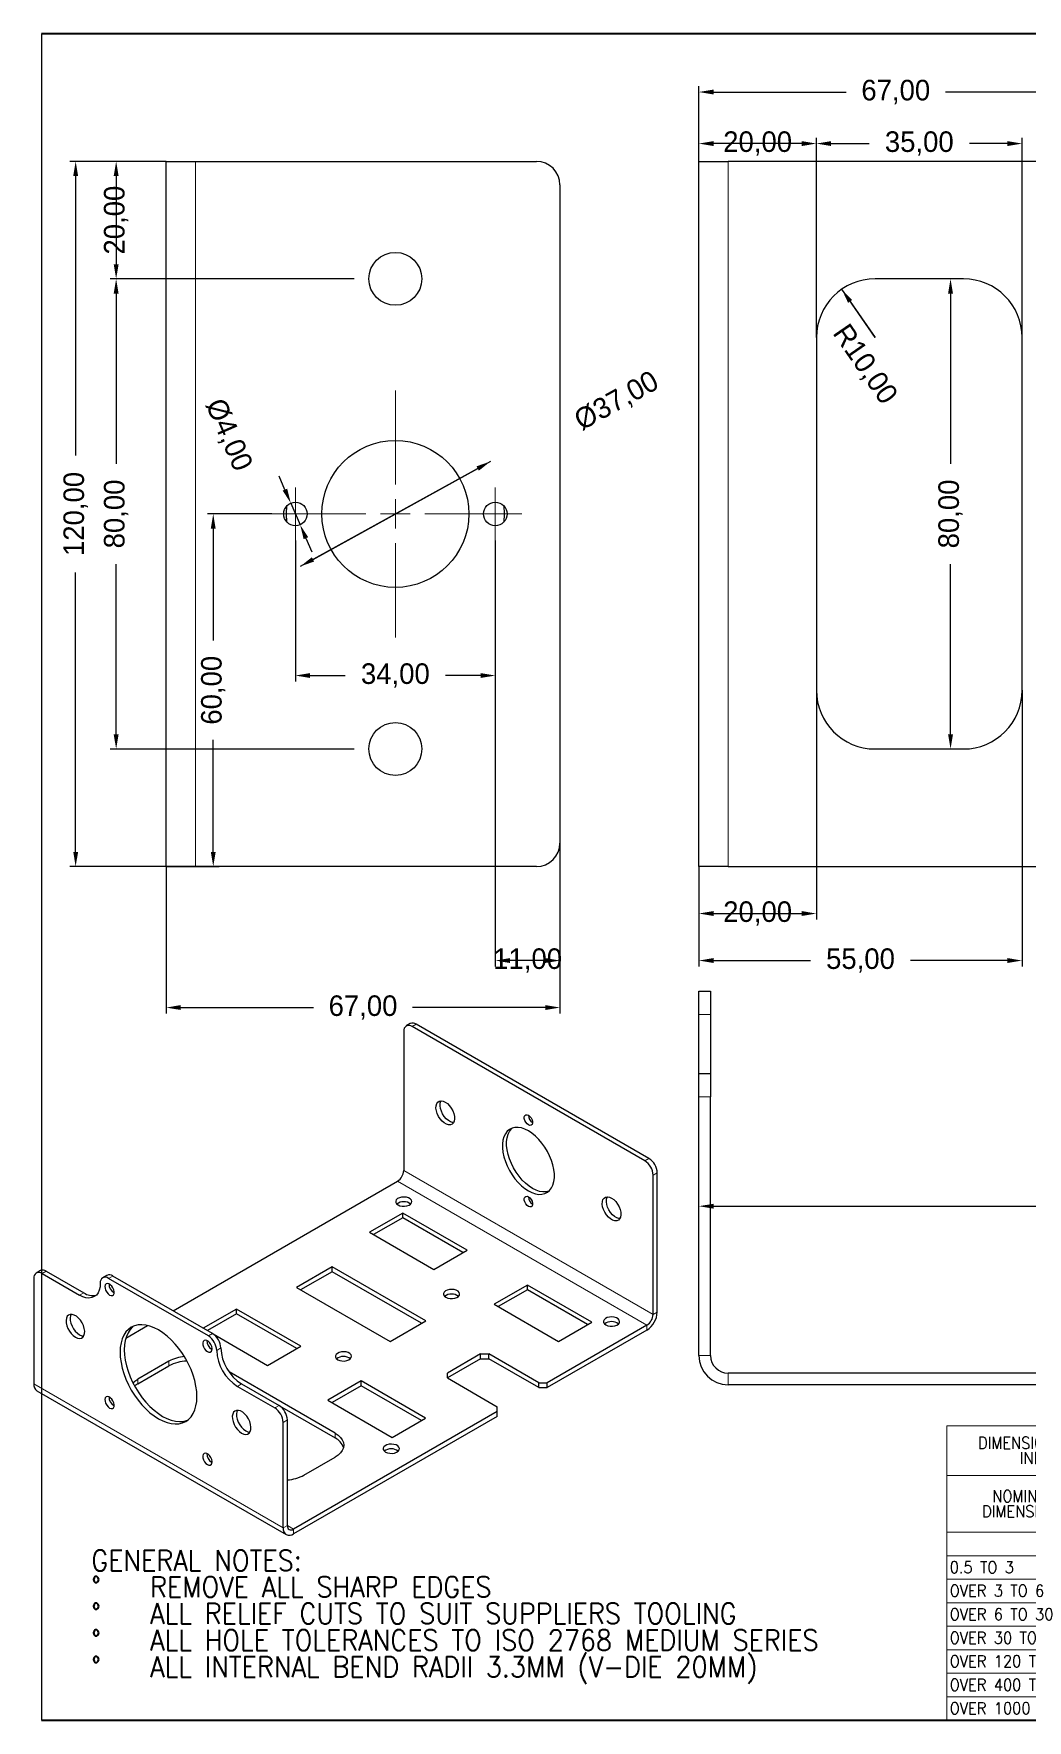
# Model space of a CAD drawing. Header units: millimetres. Extents: x 14 to 816, y 5 to 299.
# Drawn here: x 13.7 to 182.7, y 5 to 292 of the extents above; entities that cross this region are included whole.
import ezdxf

# ---------------------------------------------------------------- set-up
doc = ezdxf.new("R2010")
doc.units = ezdxf.units.MM
doc.header["$PDSIZE"] = -1
doc.layers.get('0').update_dxf_attribs({"true_color": 0xffffff})
doc.layers.get('Defpoints').update_dxf_attribs({"true_color": 0xffffff})
doc.styles.add('textstyle0', font='standard')
doc.styles.add('textstyle1', font='standard')
doc.styles.add('textstyle15', font='standard')
doc.styles.add('textstyle16', font='standard')
doc.styles.add('textstyle17', font='standard')
doc.styles.add('textstyle18', font='standard')
doc.styles.add('textstyle19', font='standard')
doc.styles.add('textstyle2', font='standard')
doc.styles.add('textstyle20', font='standard')
doc.styles.add('textstyle21', font='standard')
doc.styles.add('textstyle22', font='standard')
doc.styles.add('textstyle23', font='standard')
doc.styles.add('textstyle24', font='standard')
doc.styles.add('textstyle25', font='standard')
doc.styles.add('textstyle26', font='standard')
doc.styles.add('textstyle27', font='standard')
doc.styles.add('textstyle28', font='standard')
doc.styles.add('textstyle29', font='standard')
doc.styles.add('textstyle3', font='standard')
doc.styles.add('textstyle30', font='standard')
doc.styles.add('textstyle31', font='standard')
doc.styles.add('textstyle32', font='standard')
doc.styles.add('textstyle33', font='standard')
doc.styles.add('textstyle34', font='standard')
doc.styles.add('textstyle35', font='standard')
doc.styles.add('textstyle36', font='standard')
doc.styles.add('textstyle37', font='standard')
doc.styles.add('textstyle38', font='standard')
doc.styles.add('textstyle39', font='standard')
doc.styles.add('textstyle4', font='standard')
doc.styles.add('textstyle40', font='standard')
doc.styles.add('textstyle41', font='standard')
doc.styles.add('textstyle42', font='standard')
doc.styles.add('textstyle43', font='standard')
doc.styles.add('textstyle44', font='standard')
doc.styles.add('textstyle45', font='standard')
doc.styles.add('textstyle46', font='standard')
doc.styles.add('textstyle47', font='standard')
doc.styles.add('textstyle48', font='standard')
doc.styles.add('textstyle49', font='standard')
doc.styles.add('textstyle5', font='standard')
doc.styles.add('textstyle50', font='standard')
doc.styles.add('textstyle51', font='standard')
doc.styles.add('textstyle52', font='standard')
doc.styles.add('textstyle53', font='standard')
doc.styles.add('textstyle54', font='standard')
doc.styles.add('textstyle55', font='standard')
doc.styles.add('textstyle56', font='standard')
doc.styles.add('textstyle57', font='standard')
doc.styles.add('textstyle6', font='standard')
doc.styles.add('textstyle7', font='standard')
doc.styles.add('textstyle8', font='standard')
doc.dimstyles.new('QCADDimStyle', dxfattribs={"dimtxt": 3.5, "dimasz": 2.5, "dimexe": 1, "dimexo": 0, "dimgap": 1.524, "dimtad": 1, "dimtoh": 1, "dimdec": 4, "dimzin": 0, "dimdsep": 46, "dimtxsty": 'Standard', "dimcen": 0.09, "dimadec": 0, "dimazin": 0, "dimtfac": 1, "dimtdec": 4, "dimtofl": 0, "dimtmove": 0, "dimatfit": 3, "dimfxl": 1, "dimtolj": 1, "dimtzin": 0, "dimarcsym": 0})

# ---------------------------------------------------------------- blocks, each defined once
blk = doc.blocks.new('SW_NOTE_0')
at = {"color": 0, "linetype": 'Continuous', "lineweight": 0, "char_height": 3.5, "attachment_point": 1}
for s, insert, style in [('GENERAL NOTES:', (0, 4.51), 'textstyle0'), ('%%d', (0, -0.01), 'textstyle2'), ('REMOVE ALL SHARP EDGES', (10, -0.01), 'textstyle1'), ('%%d', (0, -4.54), 'textstyle4'), ('ALL RELIEF CUTS TO SUIT SUPPLIERS TOOLING', (10, -4.54), 'textstyle3'), ('%%d', (0, -9.07), 'textstyle6'), ('ALL HOLE TOLERANCES TO ISO 2768 MEDIUM SERIES', (10, -9.07), 'textstyle5'), ('%%d', (0, -13.59), 'textstyle8'), ('ALL INTERNAL BEND RADII 3.3MM (V-DIE 20MM)', (10, -13.59), 'textstyle7')]:
    blk.add_mtext(s, dxfattribs=dict(at, insert=insert, style=style))
blk = doc.blocks.new('SW_TABLEANNOTATION_0')
at = {"color": 0, "linetype": 'Continuous', "lineweight": 0}
for p, q in [((0, 0), (0, -50.13)), ((56, 0), (0, 0)), ((56, -50.13), (56, 0)), ((0, -8.5), (56, -8.5)), ((28, -8.5), (28, -50.13)), ((0, -18.12), (56, -18.12)), ((42, -18.12), (42, -50.13)), ((0, -22.13), (56, -22.13)), ((0, -26.13), (56, -26.13)), ((0, -30.13), (56, -30.13)), ((0, -34.12), (56, -34.12)), ((0, -38.13), (56, -38.13)), ((0, -42.13), (56, -42.13)), ((0, -46.13), (56, -46.13)), ((0, -50.13), (56, -50.13))]:
    blk.add_line(p, q, dxfattribs=at)
at = {"color": 0, "linetype": 'Continuous', "lineweight": 0, "char_height": 2, "attachment_point": 1}
for s, insert, style in [('DIMENSIONS WITHOUT TOLERANCES', (5.31, -1.92), 'textstyle15'), ('INDICATION TO ISO 2768', (12.42, -4.51), 'textstyle16'), ('NOMINAL', (7.74, -10.99), 'textstyle17'), ('ALLOWED', (35.64, -10.99), 'textstyle19'), ('DIMENSIONS', (6.01, -13.57), 'textstyle18'), ('VARIATIONS', (34.3, -13.57), 'textstyle20'), ('MEDIUM', (29.67, -19.09), 'textstyle21'), ('COARSE', (43.58, -19.09), 'textstyle22'), ('0.5 TO 3', (0.5, -23.09), 'textstyle23'), ('%%p', (32.2, -23.09), 'textstyle24'), ('0.1', (34.11, -23.09), 'textstyle25'), ('%%p', (46.2, -23.09), 'textstyle26'), ('0.2', (48.11, -23.09), 'textstyle27'), ('OVER 3 TO 6', (0.5, -27.09), 'textstyle28'), ('%%p', (32.2, -27.09), 'textstyle29'), ('0.1', (34.11, -27.09), 'textstyle30'), ('%%p', (46.2, -27.09), 'textstyle31'), ('0.3', (48.11, -27.09), 'textstyle32'), ('OVER 6 TO 30', (0.5, -31.09), 'textstyle33'), ('%%p', (32.2, -31.09), 'textstyle34'), ('0.2', (34.11, -31.09), 'textstyle35'), ('%%p', (46.2, -31.09), 'textstyle36'), ('0.5', (48.11, -31.09), 'textstyle37'), ('OVER 30 TO 120', (0.5, -35.09), 'textstyle38'), ('%%p', (32.2, -35.09), 'textstyle39'), ('0.3', (34.11, -35.09), 'textstyle40'), ('%%p', (46.2, -35.09), 'textstyle41'), ('0.8', (48.11, -35.09), 'textstyle42'), ('OVER 120 TO 400', (0.5, -39.09), 'textstyle43'), ('%%p', (32.2, -39.09), 'textstyle44'), ('0.5', (34.11, -39.09), 'textstyle45'), ('%%p', (46.2, -39.09), 'textstyle46'), ('1.2', (48.11, -39.09), 'textstyle47'), ('OVER 400 TO 1000', (0.5, -43.09), 'textstyle48'), ('%%p', (32.2, -43.09), 'textstyle49'), ('0.8', (34.11, -43.09), 'textstyle50'), ('%%p', (47.31, -43.09), 'textstyle51'), ('2', (49.21, -43.09), 'textstyle52'), ('OVER 1000 TO 2000', (0.5, -47.09), 'textstyle53'), ('%%p', (32.2, -47.09), 'textstyle54'), ('1.2', (34.11, -47.09), 'textstyle55'), ('%%p', (47.31, -47.09), 'textstyle56'), ('3', (49.21, -47.09), 'textstyle57')]:
    blk.add_mtext(s, dxfattribs=dict(at, insert=insert, style=style))
blk = doc.blocks.new('*D68')
at = {"color": 0, "linetype": 'Continuous', "lineweight": -2}
for p, q in [((146.82, 180.28), (146.82, 141.28)), ((126.82, 150.28), (126.82, 141.28)), ((129.32, 142.28), (144.32, 142.28))]:
    blk.add_line(p, q, dxfattribs=at)
at = {"color": 0}
for points in [[(129.32, 142.7), (129.32, 141.87), (126.82, 142.28)], [(144.32, 141.87), (144.32, 142.7), (146.82, 142.28)]]:
    blk.add_solid(points, dxfattribs=at)
at = {"layer": 'Defpoints', "color": 0}
for p in [(146.82, 180.28), (126.82, 150.28), (146.82, 142.28)]:
    blk.add_point(p, dxfattribs=at)
at = {"color": 0, "lineweight": 0, "insert": (136.82, 142.28), "char_height": 3.5, "attachment_point": 5}
blk.add_mtext('20,00', dxfattribs=at)
blk = doc.blocks.new('*D69')
at = {"color": 0, "linetype": 'Continuous', "lineweight": -2}
for p, q in [((181.82, 180.28), (181.82, 133.28)), ((126.82, 150.28), (126.82, 133.28)), ((129.32, 134.28), (145.79, 134.28)), ((179.32, 134.28), (162.84, 134.28))]:
    blk.add_line(p, q, dxfattribs=at)
at = {"color": 0}
for points in [[(129.32, 134.7), (129.32, 133.87), (126.82, 134.28)], [(179.32, 133.87), (179.32, 134.7), (181.82, 134.28)]]:
    blk.add_solid(points, dxfattribs=at)
at = {"layer": 'Defpoints', "color": 0}
for p in [(181.82, 180.28), (126.82, 150.28), (181.82, 134.28)]:
    blk.add_point(p, dxfattribs=at)
at = {"color": 0, "lineweight": 0, "insert": (154.32, 134.28), "char_height": 3.5, "attachment_point": 5}
blk.add_mtext('55,00', dxfattribs=at)
blk = doc.blocks.new('*D71')
at = {"color": 0, "linetype": 'Continuous', "lineweight": -2}
for p, q in [((171.82, 250.28), (168.64, 250.28)), ((169.64, 247.78), (169.64, 218.81)), ((169.64, 172.78), (169.64, 201.76)), ((171.82, 170.28), (168.64, 170.28))]:
    blk.add_line(p, q, dxfattribs=at)
at = {"color": 0}
for points in [[(170.06, 247.78), (169.22, 247.78), (169.64, 250.28)], [(169.22, 172.78), (170.06, 172.78), (169.64, 170.28)]]:
    blk.add_solid(points, dxfattribs=at)
at = {"layer": 'Defpoints', "color": 0}
for p in [(169.64, 250.28), (171.82, 250.28), (171.82, 170.28)]:
    blk.add_point(p, dxfattribs=at)
at = {"color": 0, "lineweight": 0, "insert": (169.64, 210.28), "char_height": 3.5, "attachment_point": 5, "rotation": 90}
blk.add_mtext('80,00', dxfattribs=at)
blk = doc.blocks.new('*D72')
at = {"color": 0, "linetype": 'Continuous', "lineweight": -2}
for p, q in [((146.82, 240.28), (146.82, 274.31)), ((149.32, 273.31), (155.79, 273.31)), ((179.32, 273.31), (172.84, 273.31)), ((181.82, 240.28), (181.82, 274.31))]:
    blk.add_line(p, q, dxfattribs=at)
at = {"color": 0}
for points in [[(149.32, 273.72), (149.32, 272.89), (146.82, 273.31)], [(179.32, 272.89), (179.32, 273.72), (181.82, 273.31)]]:
    blk.add_solid(points, dxfattribs=at)
at = {"layer": 'Defpoints', "color": 0}
for p in [(146.82, 273.31), (146.82, 240.28), (181.82, 240.28)]:
    blk.add_point(p, dxfattribs=at)
at = {"color": 0, "lineweight": 0, "insert": (164.32, 273.31), "char_height": 3.5, "attachment_point": 5}
blk.add_mtext('35,00', dxfattribs=at)
blk = doc.blocks.new('*D73')
at = {"color": 0, "linetype": 'Continuous', "lineweight": -2}
for p, q in [((126.82, 231.58), (126.82, 274.31)), ((144.32, 273.31), (129.32, 273.31)), ((146.82, 240.28), (146.82, 274.31))]:
    blk.add_line(p, q, dxfattribs=at)
at = {"color": 0}
for points in [[(129.32, 273.72), (129.32, 272.89), (126.82, 273.31)], [(144.32, 272.89), (144.32, 273.72), (146.82, 273.31)]]:
    blk.add_solid(points, dxfattribs=at)
at = {"layer": 'Defpoints', "color": 0}
for p in [(126.82, 273.31), (146.82, 240.28), (126.82, 231.58)]:
    blk.add_point(p, dxfattribs=at)
at = {"color": 0, "lineweight": 0, "insert": (136.82, 273.31), "char_height": 3.5, "attachment_point": 5}
blk.add_mtext('20,00', dxfattribs=at)
blk = doc.blocks.new('*D74')
at = {"color": 0, "linetype": 'Continuous', "lineweight": -2}
for p, q in [((156.82, 240.28), (151.13, 248.51)), ((152.55, 246.45), (156.82, 240.28))]:
    blk.add_line(p, q, dxfattribs=at)
at = {"color": 0}
blk.add_solid([(152.89, 246.69), (152.21, 246.21), (151.13, 248.51)], dxfattribs=at)
at = {"layer": 'Defpoints', "color": 0}
for p in [(151.13, 248.51), (156.82, 240.28)]:
    blk.add_point(p, dxfattribs=at)
at = {"color": 0, "lineweight": 0, "insert": (154.94, 235.65), "char_height": 3.5, "attachment_point": 5, "rotation": 304.6582}
blk.add_mtext('R10,00', dxfattribs=at)
blk = doc.blocks.new('*D80')
at = {"color": 0, "linetype": 'Continuous', "lineweight": -2}
for p, q in [((126.82, 270.28), (126.82, 283.08)), ((129.32, 282.08), (151.87, 282.08)), ((191.32, 282.08), (168.76, 282.08)), ((193.82, 255.78), (193.82, 283.08))]:
    blk.add_line(p, q, dxfattribs=at)
at = {"color": 0}
for points in [[(129.32, 282.5), (129.32, 281.66), (126.82, 282.08)], [(191.32, 281.66), (191.32, 282.5), (193.82, 282.08)]]:
    blk.add_solid(points, dxfattribs=at)
at = {"layer": 'Defpoints', "color": 0}
for p in [(126.82, 282.08), (126.82, 270.28), (193.82, 255.78)]:
    blk.add_point(p, dxfattribs=at)
at = {"color": 0, "lineweight": 0, "insert": (160.32, 282.08), "char_height": 3.5, "attachment_point": 5}
blk.add_mtext('67,00', dxfattribs=at)
blk = doc.blocks.new('*D97')
at = {"color": 0, "linetype": 'Continuous', "lineweight": -2}
for p, q in [((36.19, 270.28), (19.8, 270.28)), ((20.8, 267.78), (20.8, 220.22)), ((20.8, 152.78), (20.8, 200.34)), ((36.19, 150.28), (19.8, 150.28))]:
    blk.add_line(p, q, dxfattribs=at)
at = {"color": 0}
for points in [[(21.22, 267.78), (20.39, 267.78), (20.8, 270.28)], [(20.39, 152.78), (21.22, 152.78), (20.8, 150.28)]]:
    blk.add_solid(points, dxfattribs=at)
at = {"layer": 'Defpoints', "color": 0}
for p in [(36.19, 270.28), (20.8, 150.28), (36.19, 150.28)]:
    blk.add_point(p, dxfattribs=at)
at = {"color": 0, "lineweight": 0, "insert": (20.8, 210.28), "char_height": 3.5, "attachment_point": 5, "rotation": 90}
blk.add_mtext('120,00', dxfattribs=at)
blk = doc.blocks.new('*D98')
at = {"color": 0, "linetype": 'Continuous', "lineweight": -2}
for p, q in [((36.19, 270.28), (26.69, 270.28)), ((27.69, 267.78), (27.69, 252.78)), ((68.19, 250.28), (26.69, 250.28))]:
    blk.add_line(p, q, dxfattribs=at)
at = {"color": 0}
for points in [[(28.11, 267.78), (27.27, 267.78), (27.69, 270.28)], [(27.27, 252.78), (28.11, 252.78), (27.69, 250.28)]]:
    blk.add_solid(points, dxfattribs=at)
at = {"layer": 'Defpoints', "color": 0}
for p in [(36.19, 270.28), (27.69, 250.28), (68.19, 250.28)]:
    blk.add_point(p, dxfattribs=at)
at = {"color": 0, "lineweight": 0, "insert": (27.69, 260.28), "char_height": 3.5, "attachment_point": 5, "rotation": 90}
blk.add_mtext('20,00', dxfattribs=at)
blk = doc.blocks.new('*D99')
at = {"color": 0, "linetype": 'Continuous', "lineweight": -2}
for p, q in [((68.19, 250.28), (26.69, 250.28)), ((27.69, 247.78), (27.69, 218.81)), ((27.69, 172.78), (27.69, 201.76)), ((68.19, 170.28), (26.69, 170.28))]:
    blk.add_line(p, q, dxfattribs=at)
at = {"color": 0}
for points in [[(28.11, 247.78), (27.27, 247.78), (27.69, 250.28)], [(27.27, 172.78), (28.11, 172.78), (27.69, 170.28)]]:
    blk.add_solid(points, dxfattribs=at)
at = {"layer": 'Defpoints', "color": 0}
for p in [(68.19, 250.28), (27.69, 170.28), (68.19, 170.28)]:
    blk.add_point(p, dxfattribs=at)
at = {"color": 0, "lineweight": 0, "insert": (27.69, 210.28), "char_height": 3.5, "attachment_point": 5, "rotation": 90}
blk.add_mtext('80,00', dxfattribs=at)
blk = doc.blocks.new('*D100')
at = {"color": 0, "linetype": 'Continuous', "lineweight": -2}
for p, q in [((58.19, 205.78), (58.19, 181.78)), ((92.19, 205.78), (92.19, 181.78)), ((60.69, 182.78), (66.66, 182.78)), ((89.69, 182.78), (83.71, 182.78))]:
    blk.add_line(p, q, dxfattribs=at)
at = {"color": 0}
for points in [[(60.69, 183.2), (60.69, 182.37), (58.19, 182.78)], [(89.69, 182.37), (89.69, 183.2), (92.19, 182.78)]]:
    blk.add_solid(points, dxfattribs=at)
at = {"layer": 'Defpoints', "color": 0}
for p in [(58.19, 205.78), (92.19, 205.78), (58.19, 182.78)]:
    blk.add_point(p, dxfattribs=at)
at = {"color": 0, "lineweight": 0, "insert": (75.19, 182.78), "char_height": 3.5, "attachment_point": 5}
blk.add_mtext('34,00', dxfattribs=at)
blk = doc.blocks.new('*D101')
at = {"color": 0, "linetype": 'Continuous', "lineweight": -2}
for p, q in [((91.38, 219.22), (58.99, 201.34)), ((61.18, 202.55), (89.2, 218.02))]:
    blk.add_line(p, q, dxfattribs=at)
at = {"color": 0}
for points in [[(89.4, 217.65), (88.99, 218.38), (91.38, 219.22)], [(60.98, 202.91), (61.38, 202.19), (58.99, 201.34)]]:
    blk.add_solid(points, dxfattribs=at)
at = {"layer": 'Defpoints', "color": 0}
for p in [(91.38, 219.22), (58.99, 201.34)]:
    blk.add_point(p, dxfattribs=at)
at = {"color": 0, "lineweight": 0, "insert": (112.9, 229.37), "char_height": 3.5, "attachment_point": 5, "rotation": 28.9002}
blk.add_mtext('%%c37,00', dxfattribs=at)
blk = doc.blocks.new('*D102')
at = {"color": 0, "linetype": 'Continuous', "lineweight": -2}
for p, q in [((56.4, 214.41), (55.41, 216.71)), ((57.4, 212.12), (58.98, 208.45)), ((59.97, 206.15), (60.96, 203.86))]:
    blk.add_line(p, q, dxfattribs=at)
at = {"color": 0}
for points in [[(56.02, 214.25), (56.79, 214.58), (57.4, 212.12)], [(60.36, 206.32), (59.59, 205.99), (58.98, 208.45)]]:
    blk.add_solid(points, dxfattribs=at)
at = {"layer": 'Defpoints', "color": 0}
for p in [(57.4, 212.12), (58.98, 208.45)]:
    blk.add_point(p, dxfattribs=at)
at = {"color": 0, "lineweight": 0, "insert": (46.69, 223.67), "char_height": 3.5, "attachment_point": 5, "rotation": 293.365}
blk.add_mtext('%%c4,00', dxfattribs=at)
blk = doc.blocks.new('*D103')
at = {"color": 0, "linetype": 'Continuous', "lineweight": -2}
for p, q in [((92.19, 205.78), (92.19, 133.28)), ((103.19, 154.28), (103.19, 133.28)), ((100.69, 134.28), (94.69, 134.28))]:
    blk.add_line(p, q, dxfattribs=at)
at = {"color": 0}
for points in [[(94.69, 134.7), (94.69, 133.87), (92.19, 134.28)], [(100.69, 133.87), (100.69, 134.7), (103.19, 134.28)]]:
    blk.add_solid(points, dxfattribs=at)
at = {"layer": 'Defpoints', "color": 0}
for p in [(92.19, 205.78), (103.19, 154.28), (92.19, 134.28)]:
    blk.add_point(p, dxfattribs=at)
at = {"color": 0, "lineweight": 0, "insert": (97.69, 134.28), "char_height": 3.5, "attachment_point": 5}
blk.add_mtext('11,00', dxfattribs=at)
blk = doc.blocks.new('*D104')
at = {"color": 0, "linetype": 'Continuous', "lineweight": -2}
for p, q in [((54.19, 210.28), (43.21, 210.28)), ((44.21, 207.78), (44.21, 188.72)), ((44.21, 152.78), (44.21, 171.84)), ((36.19, 150.28), (45.21, 150.28))]:
    blk.add_line(p, q, dxfattribs=at)
at = {"color": 0}
for points in [[(44.62, 207.78), (43.79, 207.78), (44.21, 210.28)], [(43.79, 152.78), (44.62, 152.78), (44.21, 150.28)]]:
    blk.add_solid(points, dxfattribs=at)
at = {"layer": 'Defpoints', "color": 0}
for p in [(44.21, 210.28), (54.19, 210.28), (36.19, 150.28)]:
    blk.add_point(p, dxfattribs=at)
at = {"color": 0, "lineweight": 0, "insert": (44.21, 180.28), "char_height": 3.5, "attachment_point": 5, "rotation": 90}
blk.add_mtext('60,00', dxfattribs=at)
blk = doc.blocks.new('*D105')
at = {"color": 0, "linetype": 'Continuous', "lineweight": -2}
for p, q in [((103.19, 154.28), (103.19, 125.28)), ((36.19, 150.28), (36.19, 125.28)), ((38.69, 126.28), (61.25, 126.28)), ((100.69, 126.28), (78.13, 126.28))]:
    blk.add_line(p, q, dxfattribs=at)
at = {"color": 0}
for points in [[(38.69, 126.7), (38.69, 125.87), (36.19, 126.28)], [(100.69, 125.87), (100.69, 126.7), (103.19, 126.28)]]:
    blk.add_solid(points, dxfattribs=at)
at = {"layer": 'Defpoints', "color": 0}
for p in [(103.19, 154.28), (36.19, 150.28), (36.19, 126.28)]:
    blk.add_point(p, dxfattribs=at)
at = {"color": 0, "lineweight": 0, "insert": (69.69, 126.28), "char_height": 3.5, "attachment_point": 5}
blk.add_mtext('67,00', dxfattribs=at)
blk = doc.blocks.new('SW_CENTERMARKSYMBOL_10')
at = {"color": 0, "linetype": 'Continuous', "lineweight": 0}
for p, q in [((0, 5), (0, 21)), ((-5, 0), (-21, 0)), ((0, 0), (-2.5, 0)), ((0, 0), (0, 2.5)), ((0, 0), (0, -2.5)), ((0, 0), (2.5, 0)), ((5, 0), (21, 0)), ((0, -5), (0, -21))]:
    blk.add_line(p, q, dxfattribs=at)
blk = doc.blocks.new('SW_CENTERMARKSYMBOL_11')
at = {"color": 0, "linetype": 'Continuous', "lineweight": 0}
for p, q in [((0, 2.5), (0, 4.5)), ((-2.5, 0), (-4.5, 0)), ((0, 0), (-2.5, 0)), ((0, 0), (0, 2.5)), ((0, 0), (0, -2.5)), ((0, 0), (2.5, 0)), ((2.5, 0), (4.5, 0)), ((0, -2.5), (0, -4.5))]:
    blk.add_line(p, q, dxfattribs=at)
blk = doc.blocks.new('SW_CENTERMARKSYMBOL_12')
at = {"color": 0, "linetype": 'Continuous', "lineweight": 0}
for p, q in [((0, 2.5), (0, 4.5)), ((-2.5, 0), (-4.5, 0)), ((0, 0), (-2.5, 0)), ((0, 0), (0, 2.5)), ((0, 0), (0, -2.5)), ((0, 0), (2.5, 0)), ((2.5, 0), (4.5, 0)), ((0, -2.5), (0, -4.5))]:
    blk.add_line(p, q, dxfattribs=at)
blk = doc.blocks.new('*D107')
at = {"color": 0, "linetype": 'Continuous', "lineweight": -2}
for p, q in [((126.82, 67.08), (126.82, 93.48)), ((129.32, 92.48), (206.87, 92.48)), ((304.32, 92.48), (226.76, 92.48)), ((306.82, 67.08), (306.82, 93.48))]:
    blk.add_line(p, q, dxfattribs=at)
at = {"color": 0}
for points in [[(129.32, 92.89), (129.32, 92.06), (126.82, 92.48)], [(304.32, 92.06), (304.32, 92.89), (306.82, 92.48)]]:
    blk.add_solid(points, dxfattribs=at)
at = {"layer": 'Defpoints', "color": 0}
for p in [(306.82, 92.48), (126.82, 67.08), (306.82, 67.08)]:
    blk.add_point(p, dxfattribs=at)
at = {"color": 0, "lineweight": 0, "insert": (216.82, 92.48), "char_height": 3.5, "attachment_point": 5}
blk.add_mtext('180,00', dxfattribs=at)

msp = doc.modelspace()

# ---------------------------------------------------------------- linework, layer by layer
at = {"color": 7, "linetype": 'Continuous', "lineweight": 40, "true_color": 0xffffff}
for p, q in [((415, 292), (15, 292)), ((15, 5), (415, 5))]:
    msp.add_line(p, q, dxfattribs=at)
at = {"color": 7, "linetype": 'Continuous', "lineweight": 30, "true_color": 0xffffff}
for p, q in [((15, 292), (15, 5)), ((36.189, 150.283), (36.189, 270.283)), ((36.189, 270.283), (41.189, 270.283)), ((41.189, 270.283), (99.189, 270.283)), ((126.816, 150.283), (126.816, 270.283)), ((126.816, 270.283), (131.816, 270.283)), ((229.816, 270.283), (131.816, 270.283)), ((103.189, 266.283), (103.189, 154.283)), ((171.816, 250.283), (156.816, 250.283)), ((146.816, 240.283), (146.816, 180.283)), ((181.816, 180.283), (181.816, 240.283)), ((56.689, 210.283), (56.74, 211.662)), ((56.74, 208.904), (56.689, 210.283)), ((156.816, 170.283), (171.816, 170.283)), ((41.189, 150.283), (36.189, 150.283)), ((99.189, 150.283), (41.189, 150.283)), ((131.816, 150.283), (126.816, 150.283)), ((131.816, 150.283), (301.816, 150.283)), ((126.816, 129.076), (128.816, 129.076)), ((126.816, 125.076), (126.816, 129.076)), ((128.816, 129.076), (128.816, 125.076)), ((77.735, 123.562), (77.028, 123.154)), ((118.333, 100.603), (78.735, 123.463)), ((126.816, 115.076), (126.816, 125.076)), ((128.816, 125.076), (128.816, 115.076)), ((76.614, 122.238), (76.614, 98.558)), ((117.626, 100.195), (78.028, 123.055)), ((126.816, 115.076), (128.816, 115.076)), ((126.816, 111.076), (126.816, 115.076)), ((128.816, 115.076), (128.816, 111.076)), ((126.816, 67.076), (126.816, 111.076)), ((128.816, 67.076), (128.816, 111.076)), ((119.04, 74.066), (119.04, 97.746)), ((119.747, 74.474), (119.747, 98.154)), ((37.373, 74.68), (75.553, 96.721)), ((76.437, 91.312), (70.78, 88.047)), ((76.437, 90.496), (71.488, 87.639)), ((87.397, 84.985), (76.437, 91.312)), ((76.437, 90.496), (76.437, 91.312)), ((86.69, 84.577), (76.437, 90.496)), ((70.78, 88.047), (81.74, 81.72)), ((81.74, 81.72), (87.397, 84.985)), ((14.803, 81.516), (14.096, 81.108)), ((15.096, 81.009), (21.46, 77.335)), ((15.803, 81.417), (22.167, 77.743)), ((26.117, 80.7), (25.409, 80.292)), ((44.087, 70.805), (27.116, 80.601)), ((64.452, 82.148), (58.371, 78.638)), ((64.452, 81.332), (59.078, 78.229)), ((80.362, 72.964), (64.452, 82.148)), ((64.452, 81.332), (64.452, 82.148)), ((79.654, 72.555), (64.452, 81.332)), ((13.681, 80.192), (13.681, 62.228)), ((43.38, 70.396), (26.409, 80.193)), ((27.276, 77.774), (27.36, 77.731)), ((58.371, 78.638), (74.28, 69.453)), ((97.65, 79.066), (91.994, 75.801)), ((97.65, 78.25), (92.701, 75.392)), ((108.611, 72.739), (97.65, 79.066)), ((97.65, 78.25), (97.65, 79.066)), ((107.903, 72.331), (97.65, 78.25)), ((48.153, 74.984), (42.5, 71.721)), ((59.113, 68.657), (48.153, 74.984)), ((48.153, 74.168), (48.153, 74.984)), ((91.994, 75.801), (102.954, 69.474)), ((29.33, 70.037), (33.038, 72.177)), ((48.153, 74.168), (43.207, 71.313)), ((58.406, 68.249), (48.153, 74.168)), ((74.28, 69.453), (80.362, 72.964)), ((117.98, 72.229), (101.009, 62.432)), ((102.954, 69.474), (108.611, 72.739)), ((44.19, 70.741), (53.456, 65.392)), ((117.98, 71.412), (101.009, 61.616)), ((36.662, 66.106), (31.359, 63.044)), ((43.928, 68.161), (44.012, 68.118)), ((53.456, 65.392), (59.113, 68.657)), ((89.695, 67.33), (84.039, 64.065)), ((89.695, 66.514), (84.039, 63.248)), ((89.695, 67.33), (91.11, 67.33)), ((89.695, 66.514), (89.695, 67.33)), ((89.695, 66.514), (91.11, 66.514)), ((99.595, 62.432), (91.11, 67.33)), ((91.11, 66.514), (91.11, 67.33)), ((99.595, 61.616), (91.11, 66.514)), ((31.359, 62.228), (36.662, 65.289)), ((64.947, 53.86), (46.92, 64.267)), ((84.039, 63.248), (84.039, 64.065)), ((84.039, 63.248), (92.524, 58.35)), ((229.816, 64.076), (131.816, 64.076)), ((14.199, 61.084), (56.626, 36.591)), ((48.33, 61.823), (54.694, 58.149)), ((49.037, 62.231), (55.401, 58.557)), ((69.366, 62.738), (63.709, 59.473)), ((69.366, 61.922), (64.416, 59.064)), ((80.326, 56.411), (69.366, 62.738)), ((69.366, 61.922), (69.366, 62.738)), ((79.619, 56.003), (69.366, 61.922)), ((99.595, 62.432), (101.009, 62.432)), ((99.595, 61.616), (99.595, 62.432)), ((99.595, 61.616), (101.009, 61.616)), ((101.009, 61.616), (101.009, 62.432)), ((229.816, 62.076), (131.816, 62.076)), ((27.276, 58.545), (27.36, 58.501)), ((55.493, 58.5), (64.947, 53.043)), ((92.524, 57.534), (57.876, 37.532)), ((63.709, 59.473), (74.669, 53.145)), ((92.524, 57.534), (92.524, 58.35)), ((92.524, 56.717), (92.524, 57.534)), ((56.108, 37.736), (56.108, 55.7)), ((56.815, 38.144), (56.815, 56.108)), ((92.524, 56.717), (57.876, 36.715)), ((74.669, 53.145), (80.326, 56.411)), ((43.928, 48.931), (44.012, 48.888)), ((59.643, 46.716), (64.947, 49.778))]:
    msp.add_line(p, q, dxfattribs=at)
at = {"color": 8, "linetype": 'Continuous', "lineweight": 0, "true_color": 0x808080}
for p, q in [((41.189, 270.283), (41.189, 150.283)), ((131.816, 150.283), (131.816, 270.283)), ((78.735, 123.463), (78.028, 123.055)), ((126.816, 125.076), (128.816, 125.076)), ((128.816, 111.076), (126.816, 111.076)), ((117.626, 100.195), (118.333, 100.603)), ((119.04, 74.066), (76.614, 98.558)), ((119.747, 98.154), (119.04, 97.746)), ((75.553, 96.721), (117.98, 72.229)), ((15.803, 81.417), (15.096, 81.009)), ((27.116, 80.601), (26.409, 80.193)), ((21.46, 77.335), (22.167, 77.743)), ((117.98, 71.412), (117.98, 72.229)), ((119.04, 74.066), (119.747, 74.474)), ((43.38, 70.396), (44.087, 70.805)), ((36.662, 65.289), (36.662, 66.106)), ((44.794, 67.947), (45.501, 68.355)), ((128.816, 67.076), (126.816, 67.076)), ((131.816, 62.076), (131.816, 64.076)), ((13.681, 62.228), (56.108, 37.736)), ((31.359, 63.044), (31.359, 62.228)), ((49.037, 62.231), (48.33, 61.823)), ((54.694, 58.149), (55.401, 58.557)), ((56.815, 56.108), (56.108, 55.7)), ((64.947, 53.043), (64.947, 53.86)), ((56.815, 38.144), (56.108, 37.736)), ((57.876, 37.532), (56.815, 38.144)), ((57.876, 36.715), (57.876, 37.532))]:
    msp.add_line(p, q, dxfattribs=at)
at = {"color": 7, "linetype": 'Continuous', "lineweight": 30, "true_color": 0xffffff}
for points in [[(93.637, 211.662), (93.689, 210.283), (93.637, 208.904)], [(83.685, 110.195), (84.052, 109.933), (84.399, 109.587), (84.708, 109.174), (84.961, 108.718), (85.146, 108.242), (85.252, 107.772), (85.273, 107.334), (85.209, 106.951), (85.063, 106.643), (84.842, 106.429), (84.559, 106.318), (84.229, 106.317), (83.87, 106.426), (83.5, 106.639), (83.141, 106.945), (82.811, 107.327), (82.528, 107.765), (82.307, 108.234), (82.161, 108.71), (82.097, 109.168), (82.118, 109.581), (82.224, 109.928), (82.409, 110.191), (82.662, 110.355), (82.971, 110.411), (83.318, 110.357), (83.685, 110.195)], [(85.106, 106.712), (84.936, 106.725), (84.577, 106.834), (84.207, 107.047), (83.848, 107.353), (83.518, 107.735), (83.235, 108.173), (83.014, 108.642), (82.868, 109.119), (82.804, 109.576), (82.825, 109.989), (82.931, 110.337), (82.971, 110.411)], [(97.827, 107.951), (98.069, 107.762), (98.282, 107.497), (98.44, 107.189), (98.524, 106.874), (98.524, 106.59), (98.44, 106.372), (98.282, 106.246), (98.069, 106.227), (97.827, 106.317), (97.585, 106.506), (97.373, 106.771), (97.215, 107.079), (97.131, 107.394), (97.131, 107.678), (97.215, 107.896), (97.373, 108.022), (97.585, 108.041), (97.827, 107.951)], [(97.827, 95.09), (98.429, 94.79), (99.019, 94.591), (99.588, 94.496), (100.123, 94.507), (100.616, 94.625), (101.057, 94.845), (101.438, 95.166), (101.751, 95.58), (101.991, 96.08), (102.154, 96.657), (102.236, 97.3), (102.236, 97.996), (102.154, 98.734), (101.991, 99.498), (101.751, 100.276), (101.438, 101.052), (101.057, 101.812), (100.616, 102.542), (100.123, 103.228), (99.588, 103.858), (99.019, 104.419), (98.429, 104.902), (97.827, 105.297), (97.225, 105.597), (96.635, 105.796), (96.066, 105.891), (95.531, 105.879), (95.038, 105.762), (94.597, 105.541), (94.217, 105.221), (93.903, 104.807), (93.663, 104.306), (93.5, 103.73), (93.418, 103.087), (93.418, 102.39), (93.5, 101.653), (93.663, 100.888), (93.903, 100.111), (94.217, 99.335), (94.597, 98.575), (95.038, 97.845), (95.531, 97.159), (96.066, 96.529), (96.635, 95.968), (97.225, 95.485), (97.827, 95.09)], [(101.285, 95.019), (100.831, 94.916), (100.295, 94.904), (99.727, 94.999), (99.136, 95.198), (98.534, 95.498), (97.932, 95.893), (97.342, 96.376), (96.774, 96.937), (96.238, 97.567), (95.745, 98.253), (95.304, 98.983), (94.924, 99.743), (94.61, 100.519), (94.37, 101.297), (94.207, 102.061), (94.125, 102.799), (94.125, 103.495), (94.207, 104.138), (94.37, 104.715), (94.61, 105.215), (94.924, 105.629), (95.076, 105.776)], [(75.642, 92.69), (75.971, 92.55), (76.358, 92.472), (76.768, 92.463), (77.164, 92.524), (77.511, 92.65), (77.778, 92.829), (77.942, 93.046), (77.988, 93.281), (77.912, 93.514), (77.72, 93.723), (77.43, 93.89), (77.068, 94.001), (76.665, 94.045), (76.258, 94.018), (75.882, 93.924), (75.572, 93.769), (75.354, 93.569), (75.248, 93.34), (75.263, 93.104), (75.398, 92.881), (75.642, 92.69)], [(97.827, 94.069), (98.069, 93.88), (98.282, 93.616), (98.44, 93.308), (98.524, 92.993), (98.524, 92.709), (98.44, 92.491), (98.282, 92.365), (98.069, 92.346), (97.827, 92.436), (97.585, 92.625), (97.373, 92.89), (97.215, 93.198), (97.131, 93.513), (97.131, 93.797), (97.215, 94.015), (97.373, 94.141), (97.585, 94.16), (97.827, 94.069)], [(111.969, 93.867), (112.336, 93.605), (112.683, 93.259), (112.992, 92.846), (113.245, 92.39), (113.43, 91.914), (113.536, 91.444), (113.558, 91.006), (113.493, 90.623), (113.347, 90.315), (113.127, 90.1), (112.844, 89.99), (112.513, 89.989), (112.154, 90.098), (111.785, 90.311), (111.425, 90.617), (111.095, 90.999), (110.812, 91.437), (110.591, 91.906), (110.445, 92.382), (110.381, 92.839), (110.402, 93.253), (110.508, 93.6), (110.693, 93.863), (110.947, 94.027), (111.255, 94.083), (111.602, 94.029), (111.969, 93.867)], [(113.391, 90.384), (113.221, 90.397), (112.861, 90.506), (112.492, 90.719), (112.132, 91.025), (111.802, 91.407), (111.519, 91.845), (111.299, 92.314), (111.152, 92.79), (111.088, 93.248), (111.11, 93.661), (111.216, 94.009), (111.255, 94.083)], [(24.995, 79.377), (24.952, 78.763), (24.822, 78.215), (24.61, 77.746), (24.32, 77.367), (23.96, 77.087), (23.538, 76.915), (23.065, 76.853), (22.552, 76.904), (22.013, 77.066), (21.46, 77.335)], [(26.568, 77.366), (26.827, 77.267), (27.057, 77.278), (27.234, 77.398), (27.34, 77.614), (27.361, 77.903), (27.297, 78.233), (27.154, 78.569), (26.947, 78.874), (26.699, 79.115), (26.438, 79.266), (26.19, 79.311), (25.983, 79.245), (25.84, 79.074), (25.776, 78.818), (25.797, 78.504), (25.903, 78.167), (26.08, 77.842), (26.31, 77.565), (26.568, 77.366)], [(83.773, 76.974), (84.103, 76.834), (84.49, 76.756), (84.9, 76.747), (85.296, 76.808), (85.643, 76.934), (85.91, 77.113), (86.074, 77.33), (86.12, 77.565), (86.044, 77.798), (85.852, 78.007), (85.562, 78.174), (85.2, 78.285), (84.797, 78.329), (84.39, 78.302), (84.014, 78.208), (83.703, 78.053), (83.485, 77.853), (83.379, 77.624), (83.395, 77.388), (83.53, 77.165), (83.773, 76.974)], [(20.753, 70.19), (21.119, 70.028), (21.467, 69.973), (21.775, 70.03), (22.029, 70.193), (22.213, 70.456), (22.319, 70.804), (22.341, 71.217), (22.277, 71.674), (22.13, 72.15), (21.91, 72.62), (21.627, 73.058), (21.297, 73.44), (20.937, 73.745), (20.568, 73.959), (20.208, 74.068), (19.878, 74.067), (19.595, 73.956), (19.375, 73.741), (19.228, 73.434), (19.164, 73.051), (19.186, 72.613), (19.292, 72.143), (19.476, 71.667), (19.73, 71.21), (20.038, 70.798), (20.386, 70.451), (20.753, 70.19)], [(20.038, 74.081), (19.935, 73.842), (19.871, 73.459), (19.893, 73.021), (19.999, 72.551), (20.183, 72.075), (20.437, 71.618), (20.746, 71.206), (21.093, 70.86), (21.46, 70.598)], [(34.895, 56.31), (35.627, 55.935), (36.35, 55.659), (37.055, 55.487), (37.733, 55.42), (38.375, 55.459), (38.973, 55.604), (39.52, 55.852), (40.008, 56.202), (40.433, 56.648), (40.788, 57.184), (41.068, 57.805), (41.271, 58.501), (41.394, 59.265), (41.435, 60.087), (41.394, 60.957), (41.271, 61.863), (41.068, 62.794), (40.788, 63.738), (40.433, 64.685), (40.008, 65.62), (39.52, 66.534), (38.973, 67.414), (38.375, 68.25), (37.733, 69.03), (37.055, 69.745), (36.35, 70.387), (35.627, 70.946), (34.895, 71.416), (34.162, 71.791), (33.439, 72.067), (32.734, 72.239), (32.057, 72.307), (31.415, 72.267), (30.817, 72.123), (30.27, 71.874), (29.781, 71.525), (29.356, 71.079), (29.002, 70.542), (28.721, 69.922), (28.518, 69.225), (28.395, 68.461), (28.354, 67.639), (28.395, 66.77), (28.518, 65.864), (28.721, 64.933), (29.002, 63.988), (29.356, 63.042), (29.781, 62.106), (30.27, 61.192), (30.817, 60.312), (31.415, 59.477), (32.057, 58.696), (32.734, 57.981), (33.439, 57.34), (34.162, 56.78), (34.895, 56.31)], [(30.637, 72.055), (30.488, 71.933), (30.064, 71.487), (29.709, 70.951), (29.428, 70.33), (29.225, 69.633), (29.102, 68.869), (29.061, 68.047), (29.102, 67.178), (29.225, 66.272), (29.428, 65.341), (29.709, 64.396), (30.064, 63.45), (30.488, 62.514), (30.977, 61.601), (31.524, 60.72), (32.122, 59.885), (32.764, 59.105), (33.441, 58.389), (34.146, 57.748), (34.869, 57.189), (35.602, 56.718)], [(110.997, 72.28), (111.327, 72.139), (111.714, 72.061), (112.123, 72.052), (112.519, 72.114), (112.866, 72.24), (113.134, 72.419), (113.297, 72.636), (113.343, 72.871), (113.267, 73.103), (113.076, 73.313), (112.786, 73.48), (112.423, 73.59), (112.021, 73.634), (111.613, 73.608), (111.238, 73.513), (110.927, 73.359), (110.709, 73.159), (110.603, 72.93), (110.618, 72.694), (110.754, 72.47), (110.997, 72.28)], [(21.46, 70.598), (21.827, 70.436), (22.174, 70.382), (22.174, 70.382)], [(43.221, 67.753), (43.479, 67.653), (43.709, 67.664), (43.887, 67.784), (43.992, 68.001), (44.014, 68.29), (43.949, 68.62), (43.806, 68.956), (43.599, 69.261), (43.352, 69.502), (43.09, 69.653), (42.842, 69.698), (42.636, 69.631), (42.492, 69.461), (42.428, 69.205), (42.45, 68.891), (42.555, 68.553), (42.732, 68.229), (42.963, 67.952), (43.221, 67.753)], [(65.389, 66.361), (65.718, 66.221), (66.105, 66.142), (66.515, 66.134), (66.911, 66.195), (67.258, 66.321), (67.525, 66.5), (67.689, 66.717), (67.735, 66.952), (67.659, 67.184), (67.467, 67.394), (67.177, 67.561), (66.815, 67.672), (66.412, 67.716), (66.005, 67.689), (65.629, 67.594), (65.319, 67.44), (65.101, 67.24), (64.995, 67.011), (65.01, 66.775), (65.145, 66.551), (65.389, 66.361)], [(30.536, 62.418), (30.85, 62.7), (31.359, 63.044)], [(31.359, 62.228), (30.85, 61.883), (30.827, 61.865)], [(26.568, 58.136), (26.827, 58.037), (27.057, 58.048), (27.234, 58.168), (27.34, 58.384), (27.361, 58.673), (27.297, 59.004), (27.154, 59.339), (26.947, 59.644), (26.699, 59.886), (26.438, 60.037), (26.19, 60.082), (25.983, 60.015), (25.84, 59.845), (25.776, 59.589), (25.797, 59.275), (25.903, 58.937), (26.08, 58.612), (26.31, 58.335), (26.568, 58.136)], [(49.037, 53.862), (49.404, 53.7), (49.751, 53.645), (50.059, 53.701), (50.313, 53.865), (50.498, 54.128), (50.604, 54.476), (50.625, 54.889), (50.561, 55.346), (50.415, 55.822), (50.194, 56.292), (49.911, 56.729), (49.581, 57.111), (49.221, 57.417), (48.852, 57.631), (48.493, 57.74), (48.163, 57.739), (47.88, 57.628), (47.659, 57.413), (47.513, 57.106), (47.448, 56.723), (47.47, 56.285), (47.576, 55.815), (47.761, 55.339), (48.014, 54.882), (48.323, 54.47), (48.67, 54.123), (49.037, 53.862)], [(48.322, 57.753), (48.22, 57.514), (48.156, 57.131), (48.177, 56.693), (48.283, 56.223), (48.468, 55.747), (48.721, 55.29), (49.03, 54.878), (49.377, 54.531), (49.744, 54.27)], [(35.602, 56.718), (36.334, 56.343), (37.057, 56.068), (37.762, 55.895), (38.44, 55.828), (39.082, 55.867), (39.68, 56.012), (39.859, 56.08)], [(49.744, 54.27), (50.111, 54.108), (50.458, 54.053), (50.458, 54.053)], [(64.947, 53.86), (65.456, 53.515), (65.866, 53.129), (66.166, 52.711), (66.35, 52.27), (66.411, 51.819), (66.35, 51.367), (66.166, 50.927), (65.866, 50.508), (65.456, 50.122), (64.947, 49.778)], [(73.52, 50.645), (73.85, 50.505), (74.237, 50.427), (74.647, 50.418), (75.042, 50.479), (75.39, 50.605), (75.657, 50.784), (75.821, 51.001), (75.867, 51.236), (75.79, 51.469), (75.599, 51.678), (75.309, 51.845), (74.947, 51.956), (74.544, 52), (74.137, 51.973), (73.761, 51.879), (73.45, 51.724), (73.232, 51.524), (73.126, 51.295), (73.142, 51.059), (73.277, 50.836), (73.52, 50.645)], [(43.221, 48.523), (43.479, 48.424), (43.709, 48.435), (43.887, 48.555), (43.992, 48.771), (44.014, 49.06), (43.949, 49.39), (43.806, 49.726), (43.599, 50.031), (43.352, 50.272), (43.09, 50.424), (42.842, 50.468), (42.636, 50.402), (42.492, 50.231), (42.428, 49.975), (42.45, 49.662), (42.555, 49.324), (42.732, 48.999), (42.963, 48.722), (43.221, 48.523)]]:
    msp.add_lwpolyline(points, dxfattribs=at)
for centre, radius in [((75.189, 250.283), 4.5), ((75.189, 210.283), 12.5), ((58.189, 210.283), 2), ((92.189, 210.283), 2), ((75.189, 170.283), 4.5)]:
    msp.add_circle(centre, radius, dxfattribs=at)
for centre, radius, start, end in [((99.189, 266.283), 4, 0, 90), ((156.816, 240.283), 10, 90, 180), ((171.816, 240.283), 10, 0, 90), ((156.816, 180.283), 10, 180, 270), ((171.816, 180.283), 10, 270, 0), ((99.189, 154.283), 4, 270, 0), ((78.149, 122.645), 1.006, 54.38242, 114.30712), ((77.476, 122.378), 0.873, 50.79671, 189.21404), ((99.336, 108.005), 1.51, 182.0745, 237.92013), ((116.677, 98.014), 3.074, 2.60548, 57.39452), ((74.311, 98.663), 2.305, 302.60548, 357.39452), ((115.97, 97.606), 3.074, 2.60548, 57.39452), ((76.614, 91.325), 1.922, 52.16424, 127.83576), ((99.336, 94.124), 1.51, 182.0745, 237.92013), ((14.544, 80.332), 0.873, 50.79671, 189.21404), ((15.217, 80.599), 1.006, 54.38242, 114.30712), ((25.857, 79.516), 0.873, 50.79671, 189.21404), ((26.531, 79.784), 1.006, 54.38242, 114.30712), ((23.687, 79.931), 2.664, 235.19539, 283.0221), ((28.119, 79.176), 1.636, 177.53595, 238.9595), ((84.746, 75.609), 1.922, 52.16424, 127.83576), ((111.969, 70.915), 1.922, 52.16424, 127.83576), ((115.909, 74.649), 3.842, 302.60548, 357.39452), ((116.738, 74.171), 2.305, 302.60548, 357.39452), ((44.772, 69.563), 1.636, 177.53595, 238.9595), ((41.724, 67.807), 3.074, 2.60548, 57.39452), ((42.431, 68.215), 3.074, 2.60548, 57.39452), ((39.903, 60.158), 6.774, 95.11245, 118.5797), ((39.987, 59.11), 7.017, 91.94806, 118.28487), ((52.415, 68.265), 7.628, 182.38686, 237.61314), ((53.123, 68.673), 7.628, 182.38686, 237.61314), ((66.361, 64.996), 1.922, 52.16424, 127.83576), ((131.816, 67.076), 5, 180, 270), ((131.816, 67.076), 3, 180, 270), ((14.906, 62.093), 1.232, 173.70115, 234.98667), ((28.119, 59.947), 1.636, 177.53595, 238.9595), ((53.037, 55.56), 3.074, 2.60548, 57.39452), ((53.745, 55.968), 3.074, 2.60548, 57.39452), ((63.754, 50.581), 2.736, 17.64458, 64.15), ((44.772, 50.333), 1.636, 177.53595, 238.9595), ((74.493, 49.28), 1.922, 52.16424, 127.83576), ((56.321, 52.917), 7.035, 274.02309, 298.17783), ((57.186, 37.561), 1.092, 170.78596, 309.20329), ((57.462, 38.039), 0.655, 170.78596, 309.20329)]:
    msp.add_arc(centre, radius, start, end, dxfattribs=at)

# ---------------------------------------------------------------- block references
at = {"color": 7, "linetype": 'Continuous', "lineweight": 0, "true_color": 0xffffff}
for name, p in [('SW_CENTERMARKSYMBOL_10', (75.189, 210.283)), ('SW_CENTERMARKSYMBOL_11', (58.189, 210.283)), ('SW_CENTERMARKSYMBOL_12', (92.189, 210.283)), ('SW_TABLEANNOTATION_0', (169, 55.125)), ('SW_NOTE_0', (23.461, 29.445))]:
    msp.add_blockref(name, p, dxfattribs=at)

# ---------------------------------------------------------------- dimensions: what is measured, and where the dimension line sits
for base, p1, p2, picture, middle in [((126.816, 282.08), (193.816, 255.783), (126.816, 270.283), '*D80', (160.316, 282.08)), ((126.816, 273.308), (146.816, 240.283), (126.816, 231.583), '*D73', (136.816, 273.308)), ((146.816, 273.308), (181.816, 240.283), (146.816, 240.283), '*D72', (164.316, 273.308)), ((58.189, 182.783), (92.189, 205.783), (58.189, 205.783), '*D100', (75.189, 182.783)), ((92.189, 134.283), (103.189, 154.283), (92.189, 205.783), '*D103', (97.689, 134.283)), ((146.816, 142.283), (126.816, 150.283), (146.816, 180.283), '*D68', (136.816, 142.283)), ((181.816, 134.283), (126.816, 150.283), (181.816, 180.283), '*D69', (154.316, 134.283)), ((36.189, 126.283), (103.189, 154.283), (36.189, 150.283), '*D105', (69.689, 126.283))]:
    dim = msp.add_linear_dim(base=base, p1=p1, p2=p2, dimstyle='QCADDimStyle', override={"dimtxt": 3.5, "dimasz": 2.5, "dimexe": 1, "dimexo": 0, "dimgap": 1.524, "dimtad": 1, "dimdec": 2, "dimdsep": 44, "dimcen": 2.5, "dimclrd": 0, "dimclre": 0, "dimclrt": 0, "dimadec": 4, "dimtdec": 3, "dimtofl": 1, "dimtmove": 2, "dimtolj": 0}, dxfattribs=at)
    dim.commit()
    dim.dimension.update_dxf_attribs({"geometry": picture, "text_midpoint": middle, "dimtype": 160})
for base, p1, p2, angle, picture, middle in [((20.805, 150.283), (36.189, 270.283), (36.189, 150.283), 90, '*D97', (20.805, 210.283)), ((27.689, 250.283), (36.189, 270.283), (68.189, 250.283), 90, '*D98', (27.689, 260.283)), ((27.689, 170.283), (68.189, 250.283), (68.189, 170.283), 90, '*D99', (27.689, 210.283)), ((169.639, 250.283), (171.816, 170.283), (171.816, 250.283), 90, '*D71', (169.639, 210.283)), ((44.205, 210.283), (36.189, 150.283), (54.189, 210.283), 90, '*D104', (44.205, 180.283)), ((306.816, 92.476), (126.816, 67.076), (306.816, 67.076), 0, '*D107', (216.816, 92.476))]:
    dim = msp.add_linear_dim(base=base, p1=p1, p2=p2, angle=angle, dimstyle='QCADDimStyle', override={"dimtxt": 3.5, "dimasz": 2.5, "dimexe": 1, "dimexo": 0, "dimgap": 1.524, "dimtad": 1, "dimdec": 2, "dimdsep": 44, "dimcen": 2.5, "dimclrd": 0, "dimclre": 0, "dimclrt": 0, "dimadec": 4, "dimtdec": 3, "dimtofl": 1, "dimtmove": 2, "dimtolj": 0}, dxfattribs=at)
    dim.commit()
    dim.dimension.update_dxf_attribs({"geometry": picture, "text_midpoint": middle, "dimtype": 160})
dim = msp.add_radius_dim(center=(156.816, 240.283), mpoint=(151.129, 248.508), dimstyle='QCADDimStyle', override={"dimtxt": 3.5, "dimasz": 2.5, "dimexe": 1, "dimexo": 0, "dimgap": 1.524, "dimtad": 1, "dimdec": 2, "dimdsep": 44, "dimcen": 2.5, "dimclrd": 0, "dimclre": 0, "dimclrt": 0, "dimadec": 4, "dimtdec": 3, "dimtofl": 1, "dimtmove": 2, "dimtolj": 0}, dxfattribs=at)
dim.commit()
dim.dimension.update_dxf_attribs({"geometry": '*D74', "text_midpoint": (154.937, 235.649), "dimtype": 164})
for p1, p2, picture, middle in [((91.385, 219.223), (58.993, 201.342), '*D101', (112.902, 229.366)), ((57.396, 212.119), (58.982, 208.447), '*D102', (46.686, 223.666))]:
    dim = msp.add_diameter_dim_2p(p1=p1, p2=p2, dimstyle='QCADDimStyle', override={"dimtxt": 3.5, "dimasz": 2.5, "dimexe": 1, "dimexo": 0, "dimgap": 1.524, "dimtad": 1, "dimdec": 2, "dimdsep": 44, "dimcen": 2.5, "dimclrd": 0, "dimclre": 0, "dimclrt": 0, "dimadec": 4, "dimtdec": 3, "dimtofl": 1, "dimtmove": 2, "dimtolj": 0}, dxfattribs=at)
    dim.commit()
    dim.dimension.update_dxf_attribs({"geometry": picture, "text_midpoint": middle, "dimtype": 163})

doc.saveas('drawing.dxf')
